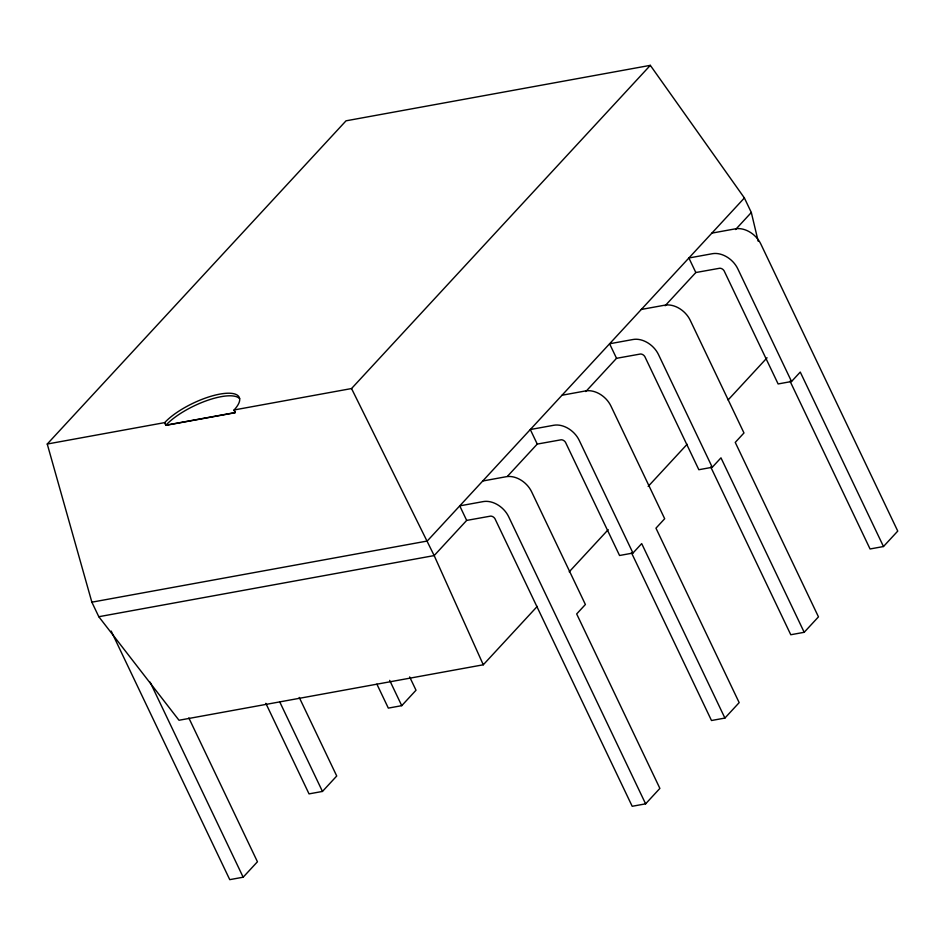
<?xml version="1.0" encoding="UTF-8"?>
<svg xmlns="http://www.w3.org/2000/svg" width="945" height="945" viewBox="0 0 945 945"><rect width="100%" height="100%" fill="white"/><g stroke="black" fill="none" stroke-linecap="round" stroke-linejoin="round"><path stroke-width="1.42" d="M537.244 606.406L483.285 664.784L179.007 720.255L98.8 616.719L91.866 602.178L47.25 444.032L164.69 422.616L165.918 425.191A44.12 14.506 -25.5 0 1 206.293 400.786A44.12 14.506 -25.5 0 1 239.664 398.707M47.25 444.032L346.035 120.818L650.314 65.347L744.388 197.954L751.322 212.495L758.162 241.176M165.8 425.356L235.116 412.717L234.088 409.965L235.317 412.54L165.918 425.191L164.69 422.616A44.12 14.506 -25.5 0 1 219.901 394.1A44.12 14.506 -25.5 0 1 234.088 409.965L351.54 388.549L650.314 65.347M744.388 197.954L427.234 541.036L91.866 602.178M482.741 481.005L506.213 476.717A21.322 15.533 42.8 0 1 531.645 491.837L585.392 604.505L576.674 613.943L659.882 788.402L645.612 803.841L632.193 806.286L494.956 518.699A4.229 3.083 42.8 0 0 490.62 516.112L466.676 520.411L434.168 555.577L98.8 616.719M507.512 476.245L537.244 444.079L561.188 439.779A4.229 3.083 42.8 0 1 565.523 442.354L619.554 555.495L632.961 553.049L641.69 543.611L724.898 718.07L711.49 720.515L631.449 552.719M585.805 391.537L616.53 358.309L640.474 354.009A4.229 3.083 42.8 0 1 644.821 356.584L698.839 469.724L712.258 467.279L720.976 457.841L804.195 632.299L790.776 634.745L710.734 466.948M665.103 305.767L695.827 272.526L719.759 268.238A4.229 3.083 42.8 0 1 724.106 270.813L778.125 383.954L791.544 381.496L800.261 372.07L883.48 546.529L870.061 548.974L790.032 381.166M735.564 229.54L751.322 212.495M111.179 631.071L229.753 879.653L243.16 877.208L257.442 861.769L188.835 717.94M265.84 703.328L309.039 793.883L322.458 791.437L336.727 775.999L299.246 697.422M376.89 684.145L388.324 708.112L401.743 705.667L416.013 690.228L409.657 676.915M569.221 571.819L608.202 529.661M648.164 486.427L687.133 444.268M728.111 399.948L767.08 357.789M724.898 718.07L739.167 702.631L655.96 528.172L664.678 518.734L610.942 406.066A21.322 15.533 42.8 0 0 585.498 390.946L562.027 395.234M804.195 632.299L818.464 616.861L735.245 442.402L743.975 432.964L690.228 320.296A21.322 15.533 42.8 0 0 664.796 305.176L641.312 309.452M883.48 546.529L897.75 531.09L760.796 243.952A21.322 15.533 42.8 0 0 735.364 228.844L711.88 233.12M351.54 388.549L434.168 555.577L483.285 664.784M791.544 381.496L737.797 268.829A21.322 15.533 42.8 0 0 712.365 253.709L688.893 257.997L695.827 272.526M712.258 467.279L658.511 354.599A21.322 15.533 42.8 0 0 633.079 339.491L609.596 343.767L616.53 358.309M632.961 553.049L579.226 440.37A21.322 15.533 42.8 0 0 553.782 425.262L530.31 429.538L537.244 444.079M645.612 803.841L508.658 516.714A21.322 15.533 42.8 0 0 483.226 501.594L459.742 505.87L466.676 520.411M389.671 680.365L401.743 705.667M279.897 702.218L322.458 791.437M150.113 682.125L243.16 877.208"/></g></svg>
